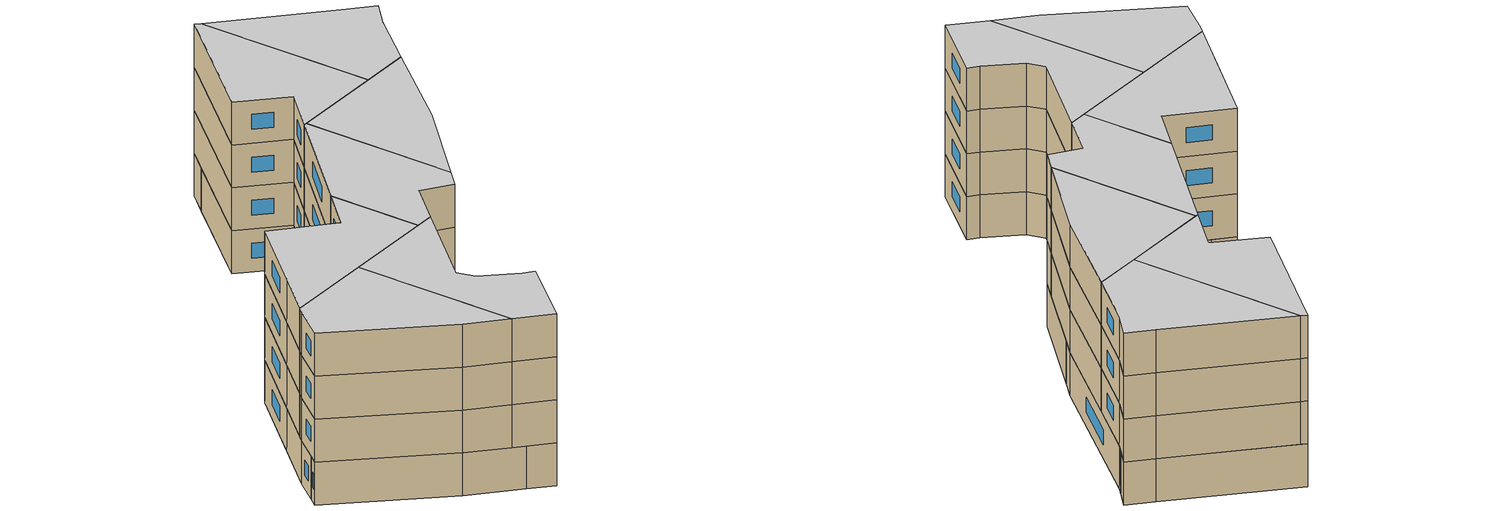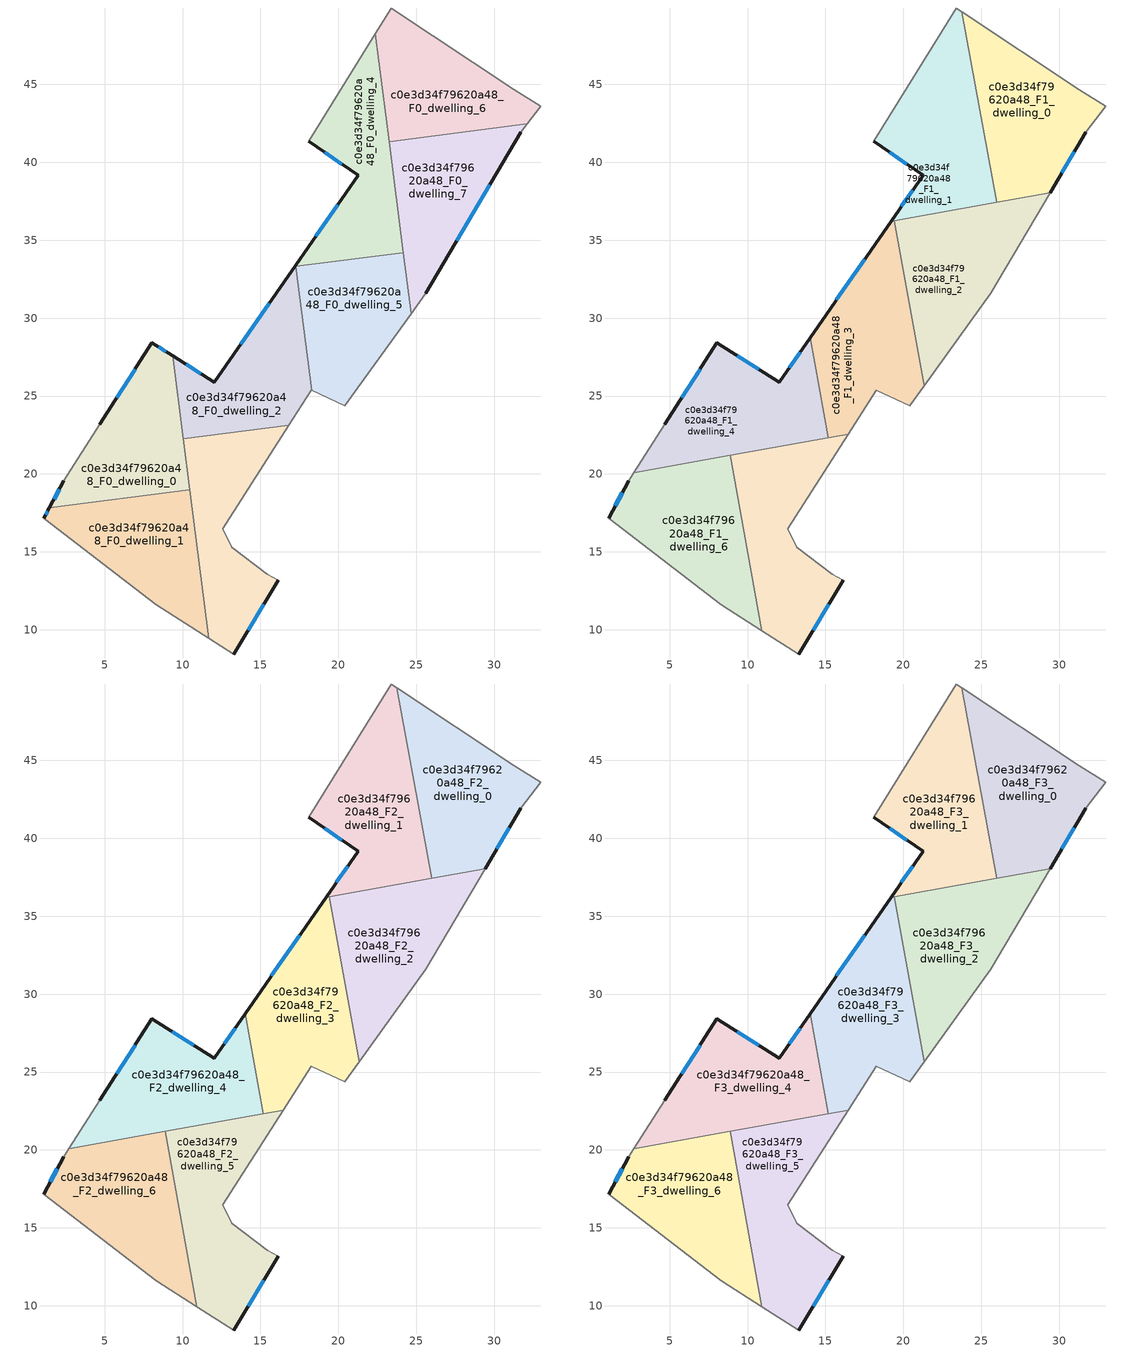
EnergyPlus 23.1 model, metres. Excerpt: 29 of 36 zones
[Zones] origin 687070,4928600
c0e3d34f79620a48_F0_dwelling_0
 floor ground (EU_floor_Construction): 9.36,27.58 10.46,18.97 1.45,17.82 2.37,19.58 4.69,23.19 8.03,28.43 z0
 wall outside (EU_wall_Construction): 9.36,27.58 8.03,28.43 4.69,23.19 / 2.37,19.58 1.45,17.82 z0:3
 wall to c0e3d34f79620a48_F0_dwelling_1 (EU_wall_Construction): 1.45,17.82 10.46,18.97 z0:3
 wall adiabatic (EU_wall_Construction): 4.69,23.19 2.37,19.58 z0:3
 wall to c0e3d34f79620a48_F0_dwelling_2 (EU_wall_Construction): 10.04,22.26 9.36,27.58 z0:3
 wall to c0e3d34f79620a48_F0_dwelling_3 (EU_wall_Construction): 10.46,18.97 10.04,22.26 z0:3
 window (EU_Window_Construction): 8.93,27.86 8.47,28.15 / 2.07,19.01 1.75,18.39 / 6.95,26.72 5.78,24.89 z0.98:2.02
c0e3d34f79620a48_F0_dwelling_1
 floor ground (EU_floor_Construction): 10.46,18.97 11.68,9.46 8.3,11.6 1.1,17.17 1.45,17.82 z0
 wall outside (EU_wall_Construction): 1.45,17.82 1.1,17.17 z0:3
 wall adiabatic (EU_wall_Construction): 1.1,17.17 8.3,11.6 11.68,9.46 z0:3
 wall to c0e3d34f79620a48_F0_dwelling_3 (EU_wall_Construction): 11.68,9.46 10.46,18.97 z0:3
 window (EU_Window_Construction): 1.34,17.61 1.22,17.38 z0.98:2.02
c0e3d34f79620a48_F0_dwelling_2
 floor ground (EU_floor_Construction): 17.25,33.39 18.28,25.37 18.26,25.37 16.82,23.13 10.04,22.26 9.36,27.58 12.03,25.89 z0
 wall outside (EU_wall_Construction): 17.25,33.39 12.03,25.89 9.36,27.58 z0:3
 wall adiabatic (EU_wall_Construction): 16.82,23.13 18.26,25.37 18.28,25.37 z0:3
 wall to c0e3d34f79620a48_F0_dwelling_3 (EU_wall_Construction): 10.04,22.26 16.82,23.13 z0:3
 wall to c0e3d34f79620a48_F0_dwelling_5 (EU_wall_Construction): 18.28,25.37 17.26,33.33 z0:3
 wall to c0e3d34f79620a48_F0_dwelling_4 (EU_wall_Construction): 17.26,33.33 17.25,33.39 z0:3
 window (EU_Window_Construction): 11.16,26.44 10.23,27.03 / 15.55,30.95 13.73,28.33 z0.98:2.02
c0e3d34f79620a48_F0_dwelling_3
 floor ground (EU_floor_Construction): 16.82,23.13 12.57,16.49 13.14,15.31 15.43,13.56 16.15,13.18 13.28,8.45 11.68,9.46 10.04,22.26 z0
 wall outside (EU_wall_Construction): 13.28,8.45 16.15,13.18 z0:3
 wall adiabatic (EU_wall_Construction): 11.68,9.46 13.28,8.45 / 16.15,13.18 15.43,13.56 13.14,15.31 12.57,16.49 16.82,23.13 z0:3
 window (EU_Window_Construction): 14.21,9.99 15.22,11.64 z0.98:2.02
c0e3d34f79620a48_F0_dwelling_4
 floor ground (EU_floor_Construction): 22.37,48.25 24.16,34.21 17.26,33.33 17.25,33.39 21.26,39.17 18.09,41.35 z0
 wall outside (EU_wall_Construction): 18.09,41.35 21.26,39.17 17.25,33.39 z0:3
 wall to c0e3d34f79620a48_F0_dwelling_5 (EU_wall_Construction): 17.26,33.33 24.16,34.21 z0:3
 wall adiabatic (EU_wall_Construction): 22.37,48.25 18.09,41.35 z0:3
 wall to c0e3d34f79620a48_F0_dwelling_7 (EU_wall_Construction): 24.16,34.21 23.25,41.33 z0:3
 wall to c0e3d34f79620a48_F0_dwelling_6 (EU_wall_Construction): 23.25,41.33 22.37,48.25 z0:3
 window (EU_Window_Construction): 19.96,37.29 18.56,35.27 / 19.12,40.64 20.23,39.88 z0.98:2.02
c0e3d34f79620a48_F0_dwelling_5
 floor ground (EU_floor_Construction): 24.16,34.21 24.66,30.29 20.41,24.39 18.28,25.37 17.26,33.33 z0
 wall adiabatic (EU_wall_Construction): 18.28,25.37 20.41,24.39 24.66,30.29 z0:3
 wall to c0e3d34f79620a48_F0_dwelling_7 (EU_wall_Construction): 24.66,30.29 24.16,34.21 z0:3
c0e3d34f79620a48_F0_dwelling_6
 floor ground (EU_floor_Construction): 31.29,44.66 32.97,43.59 32.11,42.47 23.25,41.33 22.37,48.25 23.39,49.91 z0
 wall to c0e3d34f79620a48_F0_dwelling_7 (EU_wall_Construction): 23.25,41.33 32.11,42.47 z0:3
 wall adiabatic (EU_wall_Construction): 32.11,42.47 32.97,43.59 31.29,44.66 23.39,49.91 22.37,48.25 z0:3
c0e3d34f79620a48_F0_dwelling_7
 floor ground (EU_floor_Construction): 32.11,42.47 31.7,41.94 25.6,31.6 24.66,30.29 23.25,41.33 z0
 wall outside (EU_wall_Construction): 25.6,31.6 31.7,41.94 z0:3
 wall adiabatic (EU_wall_Construction): 31.7,41.94 32.11,42.47 / 24.66,30.29 25.6,31.6 z0:3
 window (EU_Window_Construction): 27.59,34.96 29.72,38.57 z0.98:2.02
c0e3d34f79620a48_F1_dwelling_0
 floor to c0e3d34f79620a48_F0_dwelling_6 (EU_floor_Construction): 31.29,44.66 32.97,43.59 32.11,42.47 25.22,41.59 23.76,49.66 z3
 floor to c0e3d34f79620a48_F0_dwelling_7 (EU_floor_Construction): 32.11,42.47 31.7,41.94 29.42,38.06 25.98,37.44 25.22,41.59 z3
 wall outside (EU_wall_Construction): 29.42,38.06 31.7,41.94 z3:6
 wall adiabatic (EU_wall_Construction): 31.7,41.94 32.97,43.59 31.29,44.66 23.76,49.66 z3:6
 wall to c0e3d34f79620a48_F1_dwelling_1 (EU_wall_Construction): 23.76,49.66 25.98,37.44 z3:6
 wall to c0e3d34f79620a48_F1_dwelling_2 (EU_wall_Construction): 25.98,37.44 29.42,38.06 z3:6
 window (EU_Window_Construction): 30.16,39.32 30.96,40.68 z3.98:5.02
c0e3d34f79620a48_F1_dwelling_1
 floor to c0e3d34f79620a48_F0_dwelling_4 (EU_floor_Construction): 22.37,48.25 23.8,37.04 19.21,36.21 21.26,39.17 18.09,41.35 z3
 floor to c0e3d34f79620a48_F0_dwelling_6 (EU_floor_Construction): 23.76,49.66 25.22,41.59 23.25,41.33 22.37,48.25 23.39,49.91 z3
 floor to c0e3d34f79620a48_F0_dwelling_7 (EU_floor_Construction): 25.22,41.59 25.98,37.44 23.8,37.04 23.25,41.33 z3
 wall outside (EU_wall_Construction): 18.09,41.35 21.26,39.17 19.21,36.21 z3:6
 wall adiabatic (EU_wall_Construction): 23.76,49.66 23.39,49.91 18.09,41.35 z3:6
 wall to c0e3d34f79620a48_F1_dwelling_3 (EU_wall_Construction): 19.21,36.21 19.41,36.25 z3:6
 wall to c0e3d34f79620a48_F1_dwelling_2 (EU_wall_Construction): 19.41,36.25 25.98,37.44 z3:6
 window (EU_Window_Construction): 20.59,38.2 19.88,37.17 / 19.12,40.64 20.23,39.88 z3.98:5.02
c0e3d34f79620a48_F1_dwelling_2
 floor to c0e3d34f79620a48_F0_dwelling_5 (EU_floor_Construction): 24.16,34.21 24.66,30.29 21.33,25.66 19.88,33.66 z3
 floor to c0e3d34f79620a48_F0_dwelling_4 (EU_floor_Construction): 23.8,37.04 24.16,34.21 19.88,33.66 19.41,36.25 z3
 floor to c0e3d34f79620a48_F0_dwelling_7 (EU_floor_Construction): 29.42,38.06 25.6,31.6 24.66,30.29 23.8,37.04 z3
 wall adiabatic (EU_wall_Construction): 21.33,25.66 25.6,31.6 29.42,38.06 z3:6
 wall to c0e3d34f79620a48_F1_dwelling_3 (EU_wall_Construction): 19.41,36.25 21.33,25.66 z3:6
c0e3d34f79620a48_F1_dwelling_3
 floor to c0e3d34f79620a48_F0_dwelling_2 (EU_floor_Construction): 17.25,33.39 18.28,25.37 18.26,25.37 16.82,23.13 15.07,22.91 14.02,28.74 z3
 floor to c0e3d34f79620a48_F0_dwelling_5 (EU_floor_Construction): 19.88,33.66 21.33,25.66 20.41,24.39 18.28,25.37 17.26,33.33 z3
 floor to c0e3d34f79620a48_F0_dwelling_3 (EU_floor_Construction): 16.82,23.13 16.46,22.57 15.18,22.33 15.07,22.91 z3
 floor to c0e3d34f79620a48_F0_dwelling_4 (EU_floor_Construction): 19.41,36.25 19.88,33.66 17.26,33.33 17.25,33.39 19.21,36.21 z3
 wall outside (EU_wall_Construction): 19.21,36.21 14.02,28.74 z3:6
 wall adiabatic (EU_wall_Construction): 16.46,22.57 18.26,25.37 20.41,24.39 21.33,25.66 z3:6
 wall to c0e3d34f79620a48_F1_dwelling_4 (EU_wall_Construction): 14.02,28.74 15.18,22.33 z3:6
 wall to c0e3d34f79620a48_F1_dwelling_5 (EU_wall_Construction): 15.18,22.33 16.46,22.57 z3:6
 window (EU_Window_Construction): 17.52,33.78 15.7,31.17 z3.98:5.02
c0e3d34f79620a48_F1_dwelling_4
 floor to c0e3d34f79620a48_F0_dwelling_0 (EU_floor_Construction): 9.36,27.58 10.15,21.42 2.69,20.07 4.69,23.19 8.03,28.43 z3
 floor to c0e3d34f79620a48_F0_dwelling_2 (EU_floor_Construction): 14.02,28.74 15.07,22.91 10.04,22.26 9.36,27.58 12.03,25.89 z3
 floor to c0e3d34f79620a48_F0_dwelling_3 (EU_floor_Construction): 15.07,22.91 15.18,22.33 10.15,21.42 10.04,22.26 z3
 wall outside (EU_wall_Construction): 14.02,28.74 12.03,25.89 8.03,28.43 4.69,23.19 z3:6
 wall adiabatic (EU_wall_Construction): 4.69,23.19 2.69,20.07 z3:6
 wall to c0e3d34f79620a48_F1_dwelling_5 (EU_wall_Construction): 8.87,21.19 15.18,22.33 z3:6
 wall to c0e3d34f79620a48_F1_dwelling_6 (EU_wall_Construction): 2.69,20.07 8.87,21.19 z3:6
 window (EU_Window_Construction): 10.73,26.71 9.33,27.6 / 13.37,27.81 12.68,26.81 / 6.95,26.72 5.78,24.89 z3.98:5.02
c0e3d34f79620a48_F1_dwelling_5
 floor to c0e3d34f79620a48_F0_dwelling_3 (EU_floor_Construction): 16.46,22.57 12.57,16.49 13.14,15.31 15.43,13.56 16.15,13.18 13.28,8.45 11.68,9.46 10.15,21.42 z3
 floor to c0e3d34f79620a48_F0_dwelling_1 (EU_floor_Construction): 10.46,18.97 11.68,9.46 10.91,9.95 9.3,18.83 z3
 floor to c0e3d34f79620a48_F0_dwelling_0 (EU_floor_Construction): 10.15,21.42 10.46,18.97 9.3,18.83 8.87,21.19 z3
 wall outside (EU_wall_Construction): 13.28,8.45 16.15,13.18 z3:6
 wall adiabatic (EU_wall_Construction): 10.91,9.95 13.28,8.45 / 16.15,13.18 15.43,13.56 13.14,15.31 12.57,16.49 16.46,22.57 z3:6
 wall to c0e3d34f79620a48_F1_dwelling_6 (EU_wall_Construction): 8.87,21.19 10.91,9.95 z3:6
 window (EU_Window_Construction): 14.21,9.99 15.22,11.64 z3.98:5.02
c0e3d34f79620a48_F1_dwelling_6
 floor to c0e3d34f79620a48_F0_dwelling_1 (EU_floor_Construction): 9.3,18.83 10.91,9.95 8.3,11.6 1.1,17.17 1.45,17.82 z3
 floor to c0e3d34f79620a48_F0_dwelling_0 (EU_floor_Construction): 8.87,21.19 9.3,18.83 1.45,17.82 2.37,19.58 2.69,20.07 z3
 wall outside (EU_wall_Construction): 2.37,19.58 1.1,17.17 z3:6
 wall adiabatic (EU_wall_Construction): 2.69,20.07 2.37,19.58 / 1.1,17.17 8.3,11.6 10.91,9.95 z3:6
 window (EU_Window_Construction): 1.96,18.79 1.52,17.95 z3.98:5.02
c0e3d34f79620a48_F2_dwelling_0
 floor to c0e3d34f79620a48_F1_dwelling_0 (EU_floor_Construction): 31.29,44.66 32.97,43.59 31.7,41.94 29.42,38.06 25.98,37.44 23.76,49.66 z6
 wall outside (EU_wall_Construction): 29.42,38.06 31.7,41.94 z6:9
 wall adiabatic (EU_wall_Construction): 31.7,41.94 32.97,43.59 31.29,44.66 23.76,49.66 z6:9
 wall to c0e3d34f79620a48_F2_dwelling_1 (EU_wall_Construction): 23.76,49.66 25.98,37.44 z6:9
 wall to c0e3d34f79620a48_F2_dwelling_2 (EU_wall_Construction): 25.98,37.44 29.42,38.06 z6:9
 window (EU_Window_Construction): 30.16,39.32 30.96,40.68 z6.98:8.02
c0e3d34f79620a48_F2_dwelling_1
 floor to c0e3d34f79620a48_F1_dwelling_1 (EU_floor_Construction): 23.76,49.66 25.98,37.44 19.21,36.21 21.26,39.17 18.09,41.35 23.39,49.91 z6
 wall outside (EU_wall_Construction): 18.09,41.35 21.26,39.17 19.21,36.21 z6:9
 wall adiabatic (EU_wall_Construction): 23.76,49.66 23.39,49.91 18.09,41.35 z6:9
 wall to c0e3d34f79620a48_F2_dwelling_3 (EU_wall_Construction): 19.21,36.21 19.41,36.25 z6:9
 wall to c0e3d34f79620a48_F2_dwelling_2 (EU_wall_Construction): 19.41,36.25 25.98,37.44 z6:9
 window (EU_Window_Construction): 20.59,38.2 19.88,37.17 / 19.12,40.64 20.23,39.88 z6.98:8.02
c0e3d34f79620a48_F2_dwelling_2
 floor to c0e3d34f79620a48_F1_dwelling_2 (EU_floor_Construction): 29.42,38.06 25.6,31.6 21.33,25.66 19.41,36.25 z6
 wall adiabatic (EU_wall_Construction): 21.33,25.66 25.6,31.6 29.42,38.06 z6:9
 wall to c0e3d34f79620a48_F2_dwelling_3 (EU_wall_Construction): 19.41,36.25 21.33,25.66 z6:9
c0e3d34f79620a48_F2_dwelling_3
 floor to c0e3d34f79620a48_F1_dwelling_3 (EU_floor_Construction): 19.41,36.25 21.33,25.66 20.41,24.39 18.26,25.37 16.46,22.57 15.18,22.33 14.02,28.74 19.21,36.21 z6
 wall outside (EU_wall_Construction): 19.21,36.21 14.02,28.74 z6:9
 wall adiabatic (EU_wall_Construction): 16.46,22.57 18.26,25.37 20.41,24.39 21.33,25.66 z6:9
 wall to c0e3d34f79620a48_F2_dwelling_4 (EU_wall_Construction): 14.02,28.74 15.18,22.33 z6:9
 wall to c0e3d34f79620a48_F2_dwelling_5 (EU_wall_Construction): 15.18,22.33 16.46,22.57 z6:9
 window (EU_Window_Construction): 17.52,33.78 15.7,31.17 z6.98:8.02
c0e3d34f79620a48_F2_dwelling_4
 floor to c0e3d34f79620a48_F1_dwelling_4 (EU_floor_Construction): 14.02,28.74 15.18,22.33 2.69,20.07 4.69,23.19 8.03,28.43 12.03,25.89 z6
 wall outside (EU_wall_Construction): 14.02,28.74 12.03,25.89 8.03,28.43 4.69,23.19 z6:9
 wall adiabatic (EU_wall_Construction): 4.69,23.19 2.69,20.07 z6:9
 wall to c0e3d34f79620a48_F2_dwelling_5 (EU_wall_Construction): 8.87,21.19 15.18,22.33 z6:9
 wall to c0e3d34f79620a48_F2_dwelling_6 (EU_wall_Construction): 2.69,20.07 8.87,21.19 z6:9
 window (EU_Window_Construction): 10.73,26.71 9.33,27.6 / 13.37,27.81 12.68,26.81 / 6.95,26.72 5.78,24.89 z6.98:8.02
c0e3d34f79620a48_F2_dwelling_5
 floor to c0e3d34f79620a48_F1_dwelling_5 (EU_floor_Construction): 16.46,22.57 12.57,16.49 13.14,15.31 15.43,13.56 16.15,13.18 13.28,8.45 10.91,9.95 8.87,21.19 z6
 wall outside (EU_wall_Construction): 13.28,8.45 16.15,13.18 z6:9
 wall adiabatic (EU_wall_Construction): 10.91,9.95 13.28,8.45 / 16.15,13.18 15.43,13.56 13.14,15.31 12.57,16.49 16.46,22.57 z6:9
 wall to c0e3d34f79620a48_F2_dwelling_6 (EU_wall_Construction): 8.87,21.19 10.91,9.95 z6:9
 window (EU_Window_Construction): 14.21,9.99 15.22,11.64 z6.98:8.02
c0e3d34f79620a48_F2_dwelling_6
 floor to c0e3d34f79620a48_F1_dwelling_6 (EU_floor_Construction): 8.87,21.19 10.91,9.95 8.3,11.6 1.1,17.17 2.37,19.58 2.69,20.07 z6
 wall outside (EU_wall_Construction): 2.37,19.58 1.1,17.17 z6:9
 wall adiabatic (EU_wall_Construction): 2.69,20.07 2.37,19.58 / 1.1,17.17 8.3,11.6 10.91,9.95 z6:9
 window (EU_Window_Construction): 1.96,18.79 1.52,17.95 z6.98:8.02
c0e3d34f79620a48_F3_dwelling_0
 floor to c0e3d34f79620a48_F2_dwelling_0 (EU_floor_Construction): 31.29,44.66 32.97,43.59 31.7,41.94 29.42,38.06 25.98,37.44 23.76,49.66 z9
 wall outside (EU_wall_Construction): 29.42,38.06 31.7,41.94 z9:12
 wall adiabatic (EU_wall_Construction): 31.7,41.94 32.97,43.59 31.29,44.66 23.76,49.66 z9:12
 wall to c0e3d34f79620a48_F3_dwelling_1 (EU_wall_Construction): 23.76,49.66 25.98,37.44 z9:12
 wall to c0e3d34f79620a48_F3_dwelling_2 (EU_wall_Construction): 25.98,37.44 29.42,38.06 z9:12
 window (EU_Window_Construction): 30.16,39.32 30.96,40.68 z9.98:11.02
 ceiling to c0e3d34f79620a48_F4_dwelling_0 (EU_floor_Construction): 29.42,38.06 31.7,41.94 32.97,43.59 31.29,44.66 23.76,49.66 25.98,37.44 z12
c0e3d34f79620a48_F3_dwelling_1
 floor to c0e3d34f79620a48_F2_dwelling_1 (EU_floor_Construction): 23.76,49.66 25.98,37.44 19.21,36.21 21.26,39.17 18.09,41.35 23.39,49.91 z9
 wall outside (EU_wall_Construction): 18.09,41.35 21.26,39.17 19.21,36.21 z9:12
 wall adiabatic (EU_wall_Construction): 23.76,49.66 23.39,49.91 18.09,41.35 z9:12
 wall to c0e3d34f79620a48_F3_dwelling_3 (EU_wall_Construction): 19.21,36.21 19.41,36.25 z9:12
 wall to c0e3d34f79620a48_F3_dwelling_2 (EU_wall_Construction): 19.41,36.25 25.98,37.44 z9:12
 window (EU_Window_Construction): 20.59,38.2 19.88,37.17 / 19.12,40.64 20.23,39.88 z9.98:11.02
 ceiling to c0e3d34f79620a48_F4_dwelling_1 (EU_floor_Construction): 25.98,37.44 23.76,49.66 23.39,49.91 18.09,41.35 21.26,39.17 19.21,36.21 z12
c0e3d34f79620a48_F3_dwelling_2
 floor to c0e3d34f79620a48_F2_dwelling_2 (EU_floor_Construction): 29.42,38.06 25.6,31.6 21.33,25.66 19.41,36.25 z9
 wall adiabatic (EU_wall_Construction): 21.33,25.66 25.6,31.6 29.42,38.06 z9:12
 wall to c0e3d34f79620a48_F3_dwelling_3 (EU_wall_Construction): 19.41,36.25 21.33,25.66 z9:12
 ceiling to c0e3d34f79620a48_F4_dwelling_2 (EU_floor_Construction): 25.6,31.6 29.42,38.06 19.41,36.25 21.33,25.66 z12
c0e3d34f79620a48_F3_dwelling_3
 floor to c0e3d34f79620a48_F2_dwelling_3 (EU_floor_Construction): 19.41,36.25 21.33,25.66 20.41,24.39 18.26,25.37 16.46,22.57 15.18,22.33 14.02,28.74 19.21,36.21 z9
 wall outside (EU_wall_Construction): 19.21,36.21 14.02,28.74 z9:12
 wall adiabatic (EU_wall_Construction): 16.46,22.57 18.26,25.37 20.41,24.39 21.33,25.66 z9:12
 wall to c0e3d34f79620a48_F3_dwelling_4 (EU_wall_Construction): 14.02,28.74 15.18,22.33 z9:12
 wall to c0e3d34f79620a48_F3_dwelling_5 (EU_wall_Construction): 15.18,22.33 16.46,22.57 z9:12
 window (EU_Window_Construction): 17.52,33.78 15.7,31.17 z9.98:11.02
 ceiling to c0e3d34f79620a48_F4_dwelling_3 (EU_floor_Construction): 20.41,24.39 21.33,25.66 19.41,36.25 19.21,36.21 14.02,28.74 15.18,22.33 16.46,22.57 18.26,25.37 z12
c0e3d34f79620a48_F3_dwelling_4
 floor to c0e3d34f79620a48_F2_dwelling_4 (EU_floor_Construction): 14.02,28.74 15.18,22.33 2.69,20.07 4.69,23.19 8.03,28.43 12.03,25.89 z9
 wall outside (EU_wall_Construction): 14.02,28.74 12.03,25.89 8.03,28.43 4.69,23.19 z9:12
 wall adiabatic (EU_wall_Construction): 4.69,23.19 2.69,20.07 z9:12
 wall to c0e3d34f79620a48_F3_dwelling_5 (EU_wall_Construction): 8.87,21.19 15.18,22.33 z9:12
 wall to c0e3d34f79620a48_F3_dwelling_6 (EU_wall_Construction): 2.69,20.07 8.87,21.19 z9:12
 window (EU_Window_Construction): 10.73,26.71 9.33,27.6 / 13.37,27.81 12.68,26.81 / 6.95,26.72 5.78,24.89 z9.98:11.02
 ceiling to c0e3d34f79620a48_F4_dwelling_4 (EU_floor_Construction): 15.18,22.33 14.02,28.74 12.03,25.89 8.03,28.43 4.69,23.19 2.69,20.07 z12
c0e3d34f79620a48_F3_dwelling_5
 floor to c0e3d34f79620a48_F2_dwelling_5 (EU_floor_Construction): 16.46,22.57 12.57,16.49 13.14,15.31 15.43,13.56 16.15,13.18 13.28,8.45 10.91,9.95 8.87,21.19 z9
 wall outside (EU_wall_Construction): 13.28,8.45 16.15,13.18 z9:12
 wall adiabatic (EU_wall_Construction): 10.91,9.95 13.28,8.45 / 16.15,13.18 15.43,13.56 13.14,15.31 12.57,16.49 16.46,22.57 z9:12
 wall to c0e3d34f79620a48_F3_dwelling_6 (EU_wall_Construction): 8.87,21.19 10.91,9.95 z9:12
 window (EU_Window_Construction): 14.21,9.99 15.22,11.64 z9.98:11.02
 ceiling to c0e3d34f79620a48_F4_dwelling_5 (EU_floor_Construction): 13.28,8.45 16.15,13.18 15.43,13.56 13.14,15.31 12.57,16.49 16.46,22.57 8.87,21.19 10.91,9.95 z12
c0e3d34f79620a48_F3_dwelling_6
 floor to c0e3d34f79620a48_F2_dwelling_6 (EU_floor_Construction): 8.87,21.19 10.91,9.95 8.3,11.6 1.1,17.17 2.37,19.58 2.69,20.07 z9
 wall outside (EU_wall_Construction): 2.37,19.58 1.1,17.17 z9:12
 wall adiabatic (EU_wall_Construction): 2.69,20.07 2.37,19.58 / 1.1,17.17 8.3,11.6 10.91,9.95 z9:12
 window (EU_Window_Construction): 1.96,18.79 1.52,17.95 z9.98:11.02
 ceiling to c0e3d34f79620a48_F4_dwelling_6 (EU_floor_Construction): 10.91,9.95 8.87,21.19 2.69,20.07 2.37,19.58 1.1,17.17 8.3,11.6 z12
[Building]
EU S2 Campaign: North Axis=0; Terrain=City; Solar Distribution=FullExterior
[Site:Location]
Bologna: Latitude=44.5; Longitude=11.25; Time Zone=1; Elevation=37
[SizingPeriod:WeatherFileDays]
AnnualSizingPeriod: Begin Month=1; Begin Day of Month=1; End Month=12; End Day of Month=31; Day of Week for Start Day=Monday; Use Weather File Daylight Saving Period=No; Use Weather File Rain and Snow Indicators=No
[MATERIAL]
EU_InternalMass_Material: Roughness=MediumRough; Thickness=0.1; Conductivity=1; Density=1800; Specific Heat=900; Thermal Absorptance=0.9; Solar Absorptance=0.7; Visible Absorptance=0.7
[MATERIAL:NOMASS] Roughness=MediumRough; Thermal Absorptance=0.9; Solar Absorptance=0.7; Visible Absorptance=0.7
Name | Thermal Resistance
EU_wall_NoMass | 0.905828
EU_floor_NoMass | 0.67114
[WINDOWMATERIAL:SIMPLEGLAZINGSYSTEM]
EU_Window_SimpleGlazing: UFactor=4.52486; Solar Heat Gain Coefficient=0.85; Visible Transmittance=0.85
[CONSTRUCTION]
EU_wall_Construction: EU_wall_NoMass
EU_floor_Construction: EU_floor_NoMass
EU_Window_Construction: EU_Window_SimpleGlazing
EU_InternalMass_Construction: EU_InternalMass_Material
[ZONE] Type=1; Multiplier=1; Ceiling Height=autocalculate; Floor Area=autocalculate; Part of Total Floor Area=Yes
Name | Volume
c0e3d34f79620a48_F0_dwelling_0; c0e3d34f79620a48_F0_dwelling_1 | 150.242
c0e3d34f79620a48_F1_dwelling_0; c0e3d34f79620a48_F2_dwelling_0; c0e3d34f79620a48_F3_dwelling_0 | 171.705
c0e3d34f79620a48_F1_dwelling_1; c0e3d34f79620a48_F2_dwelling_1; c0e3d34f79620a48_F3_dwelling_1 | 171.69
c0e3d34f79620a48_F0_dwelling_2 | 150.245
c0e3d34f79620a48_F1_dwelling_2; c0e3d34f79620a48_F2_dwelling_2; c0e3d34f79620a48_F3_dwelling_2 | 171.712
c0e3d34f79620a48_F0_dwelling_3 | 150.229
c0e3d34f79620a48_F1_dwelling_3; c0e3d34f79620a48_F2_dwelling_3; c0e3d34f79620a48_F3_dwelling_3 | 171.704
c0e3d34f79620a48_F0_dwelling_4 | 150.246
c0e3d34f79620a48_F1_dwelling_4; c0e3d34f79620a48_F2_dwelling_4; c0e3d34f79620a48_F3_dwelling_4 | 171.689
c0e3d34f79620a48_F0_dwelling_5 | 150.239
c0e3d34f79620a48_F1_dwelling_5; c0e3d34f79620a48_F2_dwelling_5; c0e3d34f79620a48_F3_dwelling_5 | 171.701
c0e3d34f79620a48_F0_dwelling_6 | 150.243
c0e3d34f79620a48_F1_dwelling_6; c0e3d34f79620a48_F2_dwelling_6; c0e3d34f79620a48_F3_dwelling_6 | 171.694
c0e3d34f79620a48_F0_dwelling_7 | 150.224
[INTERNALMASS] Construction=EU_InternalMass_Construction
Name | Zone or ZoneList | Surface Area
c0e3d34f79620a48_F0_dwelling_0_EU_InternalMass | c0e3d34f79620a48_F0_dwelling_0 | 50.0806
c0e3d34f79620a48_F0_dwelling_1_EU_InternalMass | c0e3d34f79620a48_F0_dwelling_1 | 50.0807
c0e3d34f79620a48_F0_dwelling_2_EU_InternalMass | c0e3d34f79620a48_F0_dwelling_2 | 50.082
c0e3d34f79620a48_F0_dwelling_3_EU_InternalMass | c0e3d34f79620a48_F0_dwelling_3 | 50.0763
c0e3d34f79620a48_F0_dwelling_4_EU_InternalMass | c0e3d34f79620a48_F0_dwelling_4 | 50.0816
c0e3d34f79620a48_F0_dwelling_5_EU_InternalMass | c0e3d34f79620a48_F0_dwelling_5 | 50.0796
c0e3d34f79620a48_F0_dwelling_6_EU_InternalMass | c0e3d34f79620a48_F0_dwelling_6 | 50.0808
c0e3d34f79620a48_F0_dwelling_7_EU_InternalMass | c0e3d34f79620a48_F0_dwelling_7 | 50.0746
c0e3d34f79620a48_F1_dwelling_0_EU_InternalMass | c0e3d34f79620a48_F1_dwelling_0 | 57.2349
c0e3d34f79620a48_F1_dwelling_1_EU_InternalMass | c0e3d34f79620a48_F1_dwelling_1 | 57.2303
c0e3d34f79620a48_F1_dwelling_2_EU_InternalMass | c0e3d34f79620a48_F1_dwelling_2 | 57.2355
c0e3d34f79620a48_F1_dwelling_3_EU_InternalMass | c0e3d34f79620a48_F1_dwelling_3 | 57.2354
c0e3d34f79620a48_F1_dwelling_4_EU_InternalMass | c0e3d34f79620a48_F1_dwelling_4 | 57.2295
c0e3d34f79620a48_F1_dwelling_5_EU_InternalMass | c0e3d34f79620a48_F1_dwelling_5 | 57.2327
c0e3d34f79620a48_F1_dwelling_6_EU_InternalMass | c0e3d34f79620a48_F1_dwelling_6 | 57.2332
c0e3d34f79620a48_F2_dwelling_0_EU_InternalMass | c0e3d34f79620a48_F2_dwelling_0 | 57.2349
c0e3d34f79620a48_F2_dwelling_1_EU_InternalMass | c0e3d34f79620a48_F2_dwelling_1 | 57.2303
c0e3d34f79620a48_F2_dwelling_2_EU_InternalMass | c0e3d34f79620a48_F2_dwelling_2 | 57.2355
c0e3d34f79620a48_F2_dwelling_3_EU_InternalMass | c0e3d34f79620a48_F2_dwelling_3 | 57.2354
c0e3d34f79620a48_F2_dwelling_4_EU_InternalMass | c0e3d34f79620a48_F2_dwelling_4 | 57.2295
c0e3d34f79620a48_F2_dwelling_5_EU_InternalMass | c0e3d34f79620a48_F2_dwelling_5 | 57.2327
c0e3d34f79620a48_F2_dwelling_6_EU_InternalMass | c0e3d34f79620a48_F2_dwelling_6 | 57.2332
c0e3d34f79620a48_F3_dwelling_0_EU_InternalMass | c0e3d34f79620a48_F3_dwelling_0 | 57.2349
c0e3d34f79620a48_F3_dwelling_1_EU_InternalMass | c0e3d34f79620a48_F3_dwelling_1 | 57.2303
c0e3d34f79620a48_F3_dwelling_2_EU_InternalMass | c0e3d34f79620a48_F3_dwelling_2 | 57.2355
c0e3d34f79620a48_F3_dwelling_3_EU_InternalMass | c0e3d34f79620a48_F3_dwelling_3 | 57.2354
c0e3d34f79620a48_F3_dwelling_4_EU_InternalMass | c0e3d34f79620a48_F3_dwelling_4 | 57.2295
c0e3d34f79620a48_F3_dwelling_5_EU_InternalMass | c0e3d34f79620a48_F3_dwelling_5 | 57.2327
c0e3d34f79620a48_F3_dwelling_6_EU_InternalMass | c0e3d34f79620a48_F3_dwelling_6 | 57.2332
[OTHEREQUIPMENT] Fuel Type=Electricity; Design Level Calculation Method=Watts/Area; Power per Zone Floor Area=1; Fraction Latent=0; Fraction Radiant=0; Fraction Lost=0; Carbon Dioxide Generation Rate=0; EndUse Subcategory=EU_Step8_InternalGains
Name | Zone or ZoneList or Space or SpaceList | Schedule
EU_Step8_InternalGain_c0e3d34f79620a48_F0_dwelling_0_f000 | c0e3d34f79620a48_F0_dwelling_0 | EU_Step8_GainSchedule_c0e3d34f79620a48_F0_dwelling_0_f000
EU_Step8_InternalGain_c0e3d34f79620a48_F0_dwelling_1_f000 | c0e3d34f79620a48_F0_dwelling_1 | EU_Step8_GainSchedule_c0e3d34f79620a48_F0_dwelling_1_f000
EU_Step8_InternalGain_c0e3d34f79620a48_F0_dwelling_2_f000 | c0e3d34f79620a48_F0_dwelling_2 | EU_Step8_GainSchedule_c0e3d34f79620a48_F0_dwelling_2_f000
EU_Step8_InternalGain_c0e3d34f79620a48_F0_dwelling_3_f000 | c0e3d34f79620a48_F0_dwelling_3 | EU_Step8_GainSchedule_c0e3d34f79620a48_F0_dwelling_3_f000
EU_Step8_InternalGain_c0e3d34f79620a48_F0_dwelling_4_f000 | c0e3d34f79620a48_F0_dwelling_4 | EU_Step8_GainSchedule_c0e3d34f79620a48_F0_dwelling_4_f000
EU_Step8_InternalGain_c0e3d34f79620a48_F0_dwelling_5_f000 | c0e3d34f79620a48_F0_dwelling_5 | EU_Step8_GainSchedule_c0e3d34f79620a48_F0_dwelling_5_f000
EU_Step8_InternalGain_c0e3d34f79620a48_F0_dwelling_6_f000 | c0e3d34f79620a48_F0_dwelling_6 | EU_Step8_GainSchedule_c0e3d34f79620a48_F0_dwelling_6_f000
EU_Step8_InternalGain_c0e3d34f79620a48_F0_dwelling_7_f000 | c0e3d34f79620a48_F0_dwelling_7 | EU_Step8_GainSchedule_c0e3d34f79620a48_F0_dwelling_7_f000
EU_Step8_InternalGain_c0e3d34f79620a48_F1_dwelling_0_f000 | c0e3d34f79620a48_F1_dwelling_0 | EU_Step8_GainSchedule_c0e3d34f79620a48_F1_dwelling_0_f000
EU_Step8_InternalGain_c0e3d34f79620a48_F1_dwelling_1_f000 | c0e3d34f79620a48_F1_dwelling_1 | EU_Step8_GainSchedule_c0e3d34f79620a48_F1_dwelling_1_f000
EU_Step8_InternalGain_c0e3d34f79620a48_F1_dwelling_2_f000 | c0e3d34f79620a48_F1_dwelling_2 | EU_Step8_GainSchedule_c0e3d34f79620a48_F1_dwelling_2_f000
EU_Step8_InternalGain_c0e3d34f79620a48_F1_dwelling_3_f000 | c0e3d34f79620a48_F1_dwelling_3 | EU_Step8_GainSchedule_c0e3d34f79620a48_F1_dwelling_3_f000
EU_Step8_InternalGain_c0e3d34f79620a48_F1_dwelling_4_f000 | c0e3d34f79620a48_F1_dwelling_4 | EU_Step8_GainSchedule_c0e3d34f79620a48_F1_dwelling_4_f000
EU_Step8_InternalGain_c0e3d34f79620a48_F1_dwelling_5_f000 | c0e3d34f79620a48_F1_dwelling_5 | EU_Step8_GainSchedule_c0e3d34f79620a48_F1_dwelling_5_f000
EU_Step8_InternalGain_c0e3d34f79620a48_F1_dwelling_6_f000 | c0e3d34f79620a48_F1_dwelling_6 | EU_Step8_GainSchedule_c0e3d34f79620a48_F1_dwelling_6_f000
EU_Step8_InternalGain_c0e3d34f79620a48_F2_dwelling_0_f000 | c0e3d34f79620a48_F2_dwelling_0 | EU_Step8_GainSchedule_c0e3d34f79620a48_F2_dwelling_0_f000
EU_Step8_InternalGain_c0e3d34f79620a48_F2_dwelling_1_f000 | c0e3d34f79620a48_F2_dwelling_1 | EU_Step8_GainSchedule_c0e3d34f79620a48_F2_dwelling_1_f000
EU_Step8_InternalGain_c0e3d34f79620a48_F2_dwelling_2_f000 | c0e3d34f79620a48_F2_dwelling_2 | EU_Step8_GainSchedule_c0e3d34f79620a48_F2_dwelling_2_f000
EU_Step8_InternalGain_c0e3d34f79620a48_F2_dwelling_3_f000 | c0e3d34f79620a48_F2_dwelling_3 | EU_Step8_GainSchedule_c0e3d34f79620a48_F2_dwelling_3_f000
EU_Step8_InternalGain_c0e3d34f79620a48_F2_dwelling_4_f000 | c0e3d34f79620a48_F2_dwelling_4 | EU_Step8_GainSchedule_c0e3d34f79620a48_F2_dwelling_4_f000
EU_Step8_InternalGain_c0e3d34f79620a48_F2_dwelling_5_f000 | c0e3d34f79620a48_F2_dwelling_5 | EU_Step8_GainSchedule_c0e3d34f79620a48_F2_dwelling_5_f000
EU_Step8_InternalGain_c0e3d34f79620a48_F2_dwelling_6_f000 | c0e3d34f79620a48_F2_dwelling_6 | EU_Step8_GainSchedule_c0e3d34f79620a48_F2_dwelling_6_f000
EU_Step8_InternalGain_c0e3d34f79620a48_F3_dwelling_0_f000 | c0e3d34f79620a48_F3_dwelling_0 | EU_Step8_GainSchedule_c0e3d34f79620a48_F3_dwelling_0_f000
EU_Step8_InternalGain_c0e3d34f79620a48_F3_dwelling_1_f000 | c0e3d34f79620a48_F3_dwelling_1 | EU_Step8_GainSchedule_c0e3d34f79620a48_F3_dwelling_1_f000
EU_Step8_InternalGain_c0e3d34f79620a48_F3_dwelling_2_f000 | c0e3d34f79620a48_F3_dwelling_2 | EU_Step8_GainSchedule_c0e3d34f79620a48_F3_dwelling_2_f000
EU_Step8_InternalGain_c0e3d34f79620a48_F3_dwelling_3_f000 | c0e3d34f79620a48_F3_dwelling_3 | EU_Step8_GainSchedule_c0e3d34f79620a48_F3_dwelling_3_f000
EU_Step8_InternalGain_c0e3d34f79620a48_F3_dwelling_4_f000 | c0e3d34f79620a48_F3_dwelling_4 | EU_Step8_GainSchedule_c0e3d34f79620a48_F3_dwelling_4_f000
EU_Step8_InternalGain_c0e3d34f79620a48_F3_dwelling_5_f000 | c0e3d34f79620a48_F3_dwelling_5 | EU_Step8_GainSchedule_c0e3d34f79620a48_F3_dwelling_5_f000
EU_Step8_InternalGain_c0e3d34f79620a48_F3_dwelling_6_f000 | c0e3d34f79620a48_F3_dwelling_6 | EU_Step8_GainSchedule_c0e3d34f79620a48_F3_dwelling_6_f000
[ZONEVENTILATION:DESIGNFLOWRATE] Schedule=EU_AlwaysOn; Design Flow Rate Calculation Method=AirChanges/Hour; Air Changes per Hour=0.73129; Ventilation Type=Natural; Fan Pressure Rise=0; Fan Total Efficiency=1; Constant Term Coefficient=1; Temperature Term Coefficient=0; Velocity Term Coefficient=0; Velocity Squared Term Coefficient=0; Minimum Indoor Temperature=-100; Maximum Indoor Temperature=100; Delta Temperature=-100; Minimum Outdoor Temperature=-100; Maximum Outdoor Temperature=100; Maximum Wind Speed=40
Name | Zone or ZoneList or Space or SpaceList
EU_ConstantAir_c0e3d34f79620a48_F0_dwelling_0 | c0e3d34f79620a48_F0_dwelling_0
EU_ConstantAir_c0e3d34f79620a48_F0_dwelling_1 | c0e3d34f79620a48_F0_dwelling_1
EU_ConstantAir_c0e3d34f79620a48_F0_dwelling_2 | c0e3d34f79620a48_F0_dwelling_2
EU_ConstantAir_c0e3d34f79620a48_F0_dwelling_3 | c0e3d34f79620a48_F0_dwelling_3
EU_ConstantAir_c0e3d34f79620a48_F0_dwelling_4 | c0e3d34f79620a48_F0_dwelling_4
EU_ConstantAir_c0e3d34f79620a48_F0_dwelling_5 | c0e3d34f79620a48_F0_dwelling_5
EU_ConstantAir_c0e3d34f79620a48_F0_dwelling_6 | c0e3d34f79620a48_F0_dwelling_6
EU_ConstantAir_c0e3d34f79620a48_F0_dwelling_7 | c0e3d34f79620a48_F0_dwelling_7
EU_ConstantAir_c0e3d34f79620a48_F1_dwelling_0 | c0e3d34f79620a48_F1_dwelling_0
EU_ConstantAir_c0e3d34f79620a48_F1_dwelling_1 | c0e3d34f79620a48_F1_dwelling_1
EU_ConstantAir_c0e3d34f79620a48_F1_dwelling_2 | c0e3d34f79620a48_F1_dwelling_2
EU_ConstantAir_c0e3d34f79620a48_F1_dwelling_3 | c0e3d34f79620a48_F1_dwelling_3
EU_ConstantAir_c0e3d34f79620a48_F1_dwelling_4 | c0e3d34f79620a48_F1_dwelling_4
EU_ConstantAir_c0e3d34f79620a48_F1_dwelling_5 | c0e3d34f79620a48_F1_dwelling_5
EU_ConstantAir_c0e3d34f79620a48_F1_dwelling_6 | c0e3d34f79620a48_F1_dwelling_6
EU_ConstantAir_c0e3d34f79620a48_F2_dwelling_0 | c0e3d34f79620a48_F2_dwelling_0
EU_ConstantAir_c0e3d34f79620a48_F2_dwelling_1 | c0e3d34f79620a48_F2_dwelling_1
EU_ConstantAir_c0e3d34f79620a48_F2_dwelling_2 | c0e3d34f79620a48_F2_dwelling_2
EU_ConstantAir_c0e3d34f79620a48_F2_dwelling_3 | c0e3d34f79620a48_F2_dwelling_3
EU_ConstantAir_c0e3d34f79620a48_F2_dwelling_4 | c0e3d34f79620a48_F2_dwelling_4
EU_ConstantAir_c0e3d34f79620a48_F2_dwelling_5 | c0e3d34f79620a48_F2_dwelling_5
EU_ConstantAir_c0e3d34f79620a48_F2_dwelling_6 | c0e3d34f79620a48_F2_dwelling_6
EU_ConstantAir_c0e3d34f79620a48_F3_dwelling_0 | c0e3d34f79620a48_F3_dwelling_0
EU_ConstantAir_c0e3d34f79620a48_F3_dwelling_1 | c0e3d34f79620a48_F3_dwelling_1
EU_ConstantAir_c0e3d34f79620a48_F3_dwelling_2 | c0e3d34f79620a48_F3_dwelling_2
EU_ConstantAir_c0e3d34f79620a48_F3_dwelling_3 | c0e3d34f79620a48_F3_dwelling_3
EU_ConstantAir_c0e3d34f79620a48_F3_dwelling_4 | c0e3d34f79620a48_F3_dwelling_4
EU_ConstantAir_c0e3d34f79620a48_F3_dwelling_5 | c0e3d34f79620a48_F3_dwelling_5
EU_ConstantAir_c0e3d34f79620a48_F3_dwelling_6 | c0e3d34f79620a48_F3_dwelling_6
[HVACTEMPLATE:THERMOSTAT] Constant Heating Setpoint=20; Constant Cooling Setpoint=50
EU_HeatOnly_c0e3d34f79620a48_F0_dwelling_0; EU_HeatOnly_c0e3d34f79620a48_F0_dwelling_1; EU_HeatOnly_c0e3d34f79620a48_F0_dwelling_2; EU_HeatOnly_c0e3d34f79620a48_F0_dwelling_3; EU_HeatOnly_c0e3d34f79620a48_F0_dwelling_4; EU_HeatOnly_c0e3d34f79620a48_F0_dwelling_5; EU_HeatOnly_c0e3d34f79620a48_F0_dwelling_6; EU_HeatOnly_c0e3d34f79620a48_F0_dwelling_7; EU_HeatOnly_c0e3d34f79620a48_F1_dwelling_0; EU_HeatOnly_c0e3d34f79620a48_F1_dwelling_1; EU_HeatOnly_c0e3d34f79620a48_F1_dwelling_2; EU_HeatOnly_c0e3d34f79620a48_F1_dwelling_3; EU_HeatOnly_c0e3d34f79620a48_F1_dwelling_4; EU_HeatOnly_c0e3d34f79620a48_F1_dwelling_5; EU_HeatOnly_c0e3d34f79620a48_F1_dwelling_6; EU_HeatOnly_c0e3d34f79620a48_F2_dwelling_0; EU_HeatOnly_c0e3d34f79620a48_F2_dwelling_1; EU_HeatOnly_c0e3d34f79620a48_F2_dwelling_2; EU_HeatOnly_c0e3d34f79620a48_F2_dwelling_3; EU_HeatOnly_c0e3d34f79620a48_F2_dwelling_4; EU_HeatOnly_c0e3d34f79620a48_F2_dwelling_5; EU_HeatOnly_c0e3d34f79620a48_F2_dwelling_6; EU_HeatOnly_c0e3d34f79620a48_F3_dwelling_0; EU_HeatOnly_c0e3d34f79620a48_F3_dwelling_1; EU_HeatOnly_c0e3d34f79620a48_F3_dwelling_2; EU_HeatOnly_c0e3d34f79620a48_F3_dwelling_3; EU_HeatOnly_c0e3d34f79620a48_F3_dwelling_4; EU_HeatOnly_c0e3d34f79620a48_F3_dwelling_5; EU_HeatOnly_c0e3d34f79620a48_F3_dwelling_6; EU_HeatOnly_c0e3d34f79620a48_F4_dwelling_0; EU_HeatOnly_c0e3d34f79620a48_F4_dwelling_1; EU_HeatOnly_c0e3d34f79620a48_F4_dwelling_2; EU_HeatOnly_c0e3d34f79620a48_F4_dwelling_3
[HVACTEMPLATE:ZONE:IDEALLOADSAIRSYSTEM] System Availability Schedule=EU_AlwaysOn; Maximum Heating Supply Air Temperature=50; Minimum Cooling Supply Air Temperature=13; Maximum Heating Supply Air Humidity Ratio=0.0156; Minimum Cooling Supply Air Humidity Ratio=0.0077; Heating Limit=NoLimit; Cooling Limit=NoLimit; Heating Availability Schedule=EU_AlwaysOn; Cooling Availability Schedule=EU_CoolingOff; Dehumidification Control Type=ConstantSensibleHeatRatio; Cooling Sensible Heat Ratio=0.7; Dehumidification Setpoint=60; Humidification Control Type=None; Humidification Setpoint=30; Outdoor Air Method=None; Outdoor Air Flow Rate per Person=0.00944; Outdoor Air Flow Rate per Zone Floor Area=0; Outdoor Air Flow Rate per Zone=0; Demand Controlled Ventilation Type=None; Outdoor Air Economizer Type=NoEconomizer; Heat Recovery Type=None; Sensible Heat Recovery Effectiveness=0.7; Latent Heat Recovery Effectiveness=0.65
Name | Template Thermostat
c0e3d34f79620a48_F0_dwelling_0 | EU_HeatOnly_c0e3d34f79620a48_F0_dwelling_0
c0e3d34f79620a48_F0_dwelling_1 | EU_HeatOnly_c0e3d34f79620a48_F0_dwelling_1
c0e3d34f79620a48_F0_dwelling_2 | EU_HeatOnly_c0e3d34f79620a48_F0_dwelling_2
c0e3d34f79620a48_F0_dwelling_3 | EU_HeatOnly_c0e3d34f79620a48_F0_dwelling_3
c0e3d34f79620a48_F0_dwelling_4 | EU_HeatOnly_c0e3d34f79620a48_F0_dwelling_4
c0e3d34f79620a48_F0_dwelling_5 | EU_HeatOnly_c0e3d34f79620a48_F0_dwelling_5
c0e3d34f79620a48_F0_dwelling_6 | EU_HeatOnly_c0e3d34f79620a48_F0_dwelling_6
c0e3d34f79620a48_F0_dwelling_7 | EU_HeatOnly_c0e3d34f79620a48_F0_dwelling_7
c0e3d34f79620a48_F1_dwelling_0 | EU_HeatOnly_c0e3d34f79620a48_F1_dwelling_0
c0e3d34f79620a48_F1_dwelling_1 | EU_HeatOnly_c0e3d34f79620a48_F1_dwelling_1
c0e3d34f79620a48_F1_dwelling_2 | EU_HeatOnly_c0e3d34f79620a48_F1_dwelling_2
c0e3d34f79620a48_F1_dwelling_3 | EU_HeatOnly_c0e3d34f79620a48_F1_dwelling_3
c0e3d34f79620a48_F1_dwelling_4 | EU_HeatOnly_c0e3d34f79620a48_F1_dwelling_4
c0e3d34f79620a48_F1_dwelling_5 | EU_HeatOnly_c0e3d34f79620a48_F1_dwelling_5
c0e3d34f79620a48_F1_dwelling_6 | EU_HeatOnly_c0e3d34f79620a48_F1_dwelling_6
c0e3d34f79620a48_F2_dwelling_0 | EU_HeatOnly_c0e3d34f79620a48_F2_dwelling_0
c0e3d34f79620a48_F2_dwelling_1 | EU_HeatOnly_c0e3d34f79620a48_F2_dwelling_1
c0e3d34f79620a48_F2_dwelling_2 | EU_HeatOnly_c0e3d34f79620a48_F2_dwelling_2
c0e3d34f79620a48_F2_dwelling_3 | EU_HeatOnly_c0e3d34f79620a48_F2_dwelling_3
c0e3d34f79620a48_F2_dwelling_4 | EU_HeatOnly_c0e3d34f79620a48_F2_dwelling_4
c0e3d34f79620a48_F2_dwelling_5 | EU_HeatOnly_c0e3d34f79620a48_F2_dwelling_5
c0e3d34f79620a48_F2_dwelling_6 | EU_HeatOnly_c0e3d34f79620a48_F2_dwelling_6
c0e3d34f79620a48_F3_dwelling_0 | EU_HeatOnly_c0e3d34f79620a48_F3_dwelling_0
c0e3d34f79620a48_F3_dwelling_1 | EU_HeatOnly_c0e3d34f79620a48_F3_dwelling_1
c0e3d34f79620a48_F3_dwelling_2 | EU_HeatOnly_c0e3d34f79620a48_F3_dwelling_2
c0e3d34f79620a48_F3_dwelling_3 | EU_HeatOnly_c0e3d34f79620a48_F3_dwelling_3
c0e3d34f79620a48_F3_dwelling_4 | EU_HeatOnly_c0e3d34f79620a48_F3_dwelling_4
c0e3d34f79620a48_F3_dwelling_5 | EU_HeatOnly_c0e3d34f79620a48_F3_dwelling_5
c0e3d34f79620a48_F3_dwelling_6 | EU_HeatOnly_c0e3d34f79620a48_F3_dwelling_6
[SIZING:ZONE] Zone Cooling Design Supply Air Temperature Input Method=SupplyAirTemperature; Zone Cooling Design Supply Air Temperature=13; Zone Heating Design Supply Air Temperature Input Method=SupplyAirTemperature; Zone Heating Design Supply Air Temperature=50; Zone Cooling Design Supply Air Humidity Ratio=0.008; Zone Heating Design Supply Air Humidity Ratio=0.008; Cooling Design Air Flow Method=DesignDay; Cooling Design Air Flow Rate=0; Cooling Minimum Air Flow per Zone Floor Area=0.000762; Cooling Minimum Air Flow=0; Cooling Minimum Air Flow Fraction=0.2; Heating Design Air Flow Method=DesignDay; Heating Design Air Flow Rate=0; Heating Maximum Air Flow per Zone Floor Area=0.002032; Heating Maximum Air Flow=0.141576; Heating Maximum Air Flow Fraction=0.3; Account for Dedicated Outdoor Air System=No; Dedicated Outdoor Air System Control Strategy=NeutralSupplyAir; Dedicated Outdoor Air Low Setpoint Temperature for Design=autosize; Dedicated Outdoor Air High Setpoint Temperature for Design=autosize; Zone Load Sizing Method=Sensible Load Only No Latent Load; Zone Latent Cooling Design Supply Air Humidity Ratio Input Method=HumidityRatioDifference; Zone Cooling Design Supply Air Humidity Ratio Difference=0.005; Zone Latent Heating Design Supply Air Humidity Ratio Input Method=HumidityRatioDifference; Zone Humidification Design Supply Air Humidity Ratio Difference=0.005
c0e3d34f79620a48_F0_dwelling_0; c0e3d34f79620a48_F0_dwelling_1; c0e3d34f79620a48_F0_dwelling_2; c0e3d34f79620a48_F0_dwelling_3; c0e3d34f79620a48_F0_dwelling_4; c0e3d34f79620a48_F0_dwelling_5; c0e3d34f79620a48_F0_dwelling_6; c0e3d34f79620a48_F0_dwelling_7; c0e3d34f79620a48_F1_dwelling_0; c0e3d34f79620a48_F1_dwelling_1; c0e3d34f79620a48_F1_dwelling_2; c0e3d34f79620a48_F1_dwelling_3; c0e3d34f79620a48_F1_dwelling_4; c0e3d34f79620a48_F1_dwelling_5; c0e3d34f79620a48_F1_dwelling_6; c0e3d34f79620a48_F2_dwelling_0; c0e3d34f79620a48_F2_dwelling_1; c0e3d34f79620a48_F2_dwelling_2; c0e3d34f79620a48_F2_dwelling_3; c0e3d34f79620a48_F2_dwelling_4; c0e3d34f79620a48_F2_dwelling_5; c0e3d34f79620a48_F2_dwelling_6; c0e3d34f79620a48_F3_dwelling_0; c0e3d34f79620a48_F3_dwelling_1; c0e3d34f79620a48_F3_dwelling_2; c0e3d34f79620a48_F3_dwelling_3; c0e3d34f79620a48_F3_dwelling_4; c0e3d34f79620a48_F3_dwelling_5; c0e3d34f79620a48_F3_dwelling_6
[SCHEDULE:CONSTANT]
Name | Hourly Value
EU_AlwaysOn | 1
EU_CoolingOff | 0
[SCHEDULE:FILE] Column Number=1; Rows to Skip at Top=0; Number of Hours of Data=8760; Column Separator=Comma; Interpolate to Timestep=No; Minutes per Item=60; Adjust Schedule for Daylight Savings=Yes
Name | File
EU_Step8_GainSchedule_c0e3d34f79620a48_F0_dwelling_0_f000 | ../../schedules/c0e3d34f79620a48/c0e3d34f79620a48_F0_dwelling_0_f000_gain.csv
EU_Step8_GainSchedule_c0e3d34f79620a48_F0_dwelling_1_f000 | ../../schedules/c0e3d34f79620a48/c0e3d34f79620a48_F0_dwelling_1_f000_gain.csv
EU_Step8_GainSchedule_c0e3d34f79620a48_F0_dwelling_2_f000 | ../../schedules/c0e3d34f79620a48/c0e3d34f79620a48_F0_dwelling_2_f000_gain.csv
EU_Step8_GainSchedule_c0e3d34f79620a48_F0_dwelling_3_f000 | ../../schedules/c0e3d34f79620a48/c0e3d34f79620a48_F0_dwelling_3_f000_gain.csv
EU_Step8_GainSchedule_c0e3d34f79620a48_F0_dwelling_4_f000 | ../../schedules/c0e3d34f79620a48/c0e3d34f79620a48_F0_dwelling_4_f000_gain.csv
EU_Step8_GainSchedule_c0e3d34f79620a48_F0_dwelling_5_f000 | ../../schedules/c0e3d34f79620a48/c0e3d34f79620a48_F0_dwelling_5_f000_gain.csv
EU_Step8_GainSchedule_c0e3d34f79620a48_F0_dwelling_6_f000 | ../../schedules/c0e3d34f79620a48/c0e3d34f79620a48_F0_dwelling_6_f000_gain.csv
EU_Step8_GainSchedule_c0e3d34f79620a48_F0_dwelling_7_f000 | ../../schedules/c0e3d34f79620a48/c0e3d34f79620a48_F0_dwelling_7_f000_gain.csv
EU_Step8_GainSchedule_c0e3d34f79620a48_F1_dwelling_0_f000 | ../../schedules/c0e3d34f79620a48/c0e3d34f79620a48_F1_dwelling_0_f000_gain.csv
EU_Step8_GainSchedule_c0e3d34f79620a48_F1_dwelling_1_f000 | ../../schedules/c0e3d34f79620a48/c0e3d34f79620a48_F1_dwelling_1_f000_gain.csv
EU_Step8_GainSchedule_c0e3d34f79620a48_F1_dwelling_2_f000 | ../../schedules/c0e3d34f79620a48/c0e3d34f79620a48_F1_dwelling_2_f000_gain.csv
EU_Step8_GainSchedule_c0e3d34f79620a48_F1_dwelling_3_f000 | ../../schedules/c0e3d34f79620a48/c0e3d34f79620a48_F1_dwelling_3_f000_gain.csv
EU_Step8_GainSchedule_c0e3d34f79620a48_F1_dwelling_4_f000 | ../../schedules/c0e3d34f79620a48/c0e3d34f79620a48_F1_dwelling_4_f000_gain.csv
EU_Step8_GainSchedule_c0e3d34f79620a48_F1_dwelling_5_f000 | ../../schedules/c0e3d34f79620a48/c0e3d34f79620a48_F1_dwelling_5_f000_gain.csv
EU_Step8_GainSchedule_c0e3d34f79620a48_F1_dwelling_6_f000 | ../../schedules/c0e3d34f79620a48/c0e3d34f79620a48_F1_dwelling_6_f000_gain.csv
EU_Step8_GainSchedule_c0e3d34f79620a48_F2_dwelling_0_f000 | ../../schedules/c0e3d34f79620a48/c0e3d34f79620a48_F2_dwelling_0_f000_gain.csv
EU_Step8_GainSchedule_c0e3d34f79620a48_F2_dwelling_1_f000 | ../../schedules/c0e3d34f79620a48/c0e3d34f79620a48_F2_dwelling_1_f000_gain.csv
EU_Step8_GainSchedule_c0e3d34f79620a48_F2_dwelling_2_f000 | ../../schedules/c0e3d34f79620a48/c0e3d34f79620a48_F2_dwelling_2_f000_gain.csv
EU_Step8_GainSchedule_c0e3d34f79620a48_F2_dwelling_3_f000 | ../../schedules/c0e3d34f79620a48/c0e3d34f79620a48_F2_dwelling_3_f000_gain.csv
EU_Step8_GainSchedule_c0e3d34f79620a48_F2_dwelling_4_f000 | ../../schedules/c0e3d34f79620a48/c0e3d34f79620a48_F2_dwelling_4_f000_gain.csv
EU_Step8_GainSchedule_c0e3d34f79620a48_F2_dwelling_5_f000 | ../../schedules/c0e3d34f79620a48/c0e3d34f79620a48_F2_dwelling_5_f000_gain.csv
EU_Step8_GainSchedule_c0e3d34f79620a48_F2_dwelling_6_f000 | ../../schedules/c0e3d34f79620a48/c0e3d34f79620a48_F2_dwelling_6_f000_gain.csv
EU_Step8_GainSchedule_c0e3d34f79620a48_F3_dwelling_0_f000 | ../../schedules/c0e3d34f79620a48/c0e3d34f79620a48_F3_dwelling_0_f000_gain.csv
EU_Step8_GainSchedule_c0e3d34f79620a48_F3_dwelling_1_f000 | ../../schedules/c0e3d34f79620a48/c0e3d34f79620a48_F3_dwelling_1_f000_gain.csv
EU_Step8_GainSchedule_c0e3d34f79620a48_F3_dwelling_2_f000 | ../../schedules/c0e3d34f79620a48/c0e3d34f79620a48_F3_dwelling_2_f000_gain.csv
EU_Step8_GainSchedule_c0e3d34f79620a48_F3_dwelling_3_f000 | ../../schedules/c0e3d34f79620a48/c0e3d34f79620a48_F3_dwelling_3_f000_gain.csv
EU_Step8_GainSchedule_c0e3d34f79620a48_F3_dwelling_4_f000 | ../../schedules/c0e3d34f79620a48/c0e3d34f79620a48_F3_dwelling_4_f000_gain.csv
EU_Step8_GainSchedule_c0e3d34f79620a48_F3_dwelling_5_f000 | ../../schedules/c0e3d34f79620a48/c0e3d34f79620a48_F3_dwelling_5_f000_gain.csv
EU_Step8_GainSchedule_c0e3d34f79620a48_F3_dwelling_6_f000 | ../../schedules/c0e3d34f79620a48/c0e3d34f79620a48_F3_dwelling_6_f000_gain.csv
